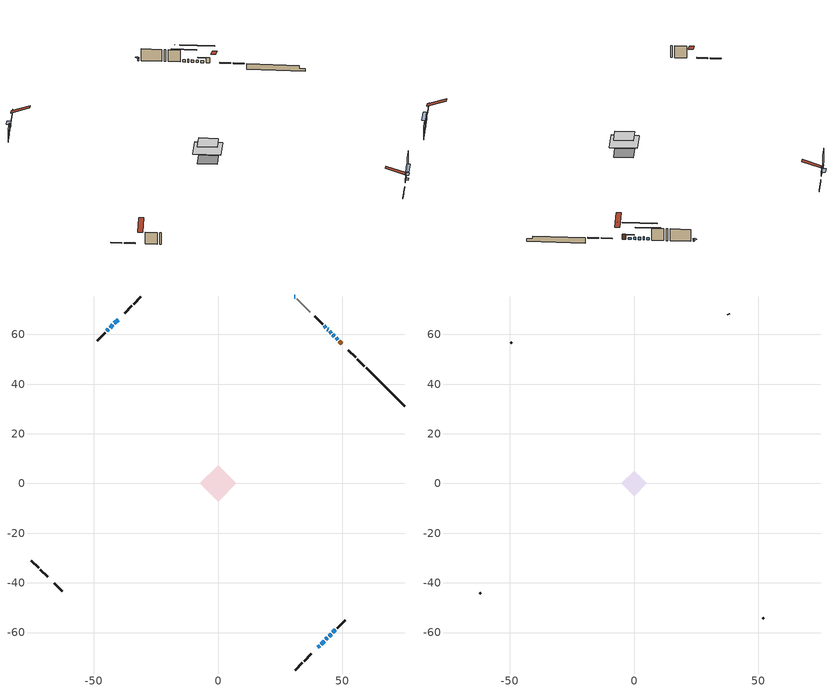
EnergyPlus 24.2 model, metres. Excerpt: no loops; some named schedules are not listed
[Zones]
conditioned space
 floor adiabatic (AdiabaticFloorConstruction): -7.37,0 0,7.37 7.37,0 0,-7.37 z3.51
 floor foundation (Slab1 construction): -5.21,0 0,5.21 5.21,0 0,-5.21 z-1.16
 wall outside (RimJoist1 construction): 31.09,-75.07 33.99,-72.17 / -75.07,-31.09 -72.17,-33.99 / -31.09,75.07 -33.99,72.17 / 58.96,47.2 56.06,50.1 z1.07:1.37
 wall outside (RimJoist2 construction): 34.65,-71.51 37.54,-68.61 / -71.51,-34.65 -68.61,-37.54 / -34.65,71.51 -37.54,68.61 / 55.4,50.76 52.5,53.65 z1.07:1.37
 wall outside (AdiabaticWallConstruction 1): 49.85,56.31 48.89,57.27 z1.07:3.1
 wall outside (AdiabaticWallConstruction): 48.24,57.92 47.53,58.63 z1.07:1.81; -40.2,65.96 -41.71,64.45 z1.07:2.54; 40.2,-65.96 40.86,-65.3 / -44.1,62.06 -44.74,61.42 z1.07:2.14; 41.52,-64.64 42.74,-63.42 z1.07:3.15; 46.88,59.28 46.25,59.91 / 45.59,60.57 44.96,61.2 / 43.4,-62.76 44.03,-62.13 z1.07:2.01; -42.36,63.8 -43.44,62.72 z1.07:2.21; 44.68,-61.48 45.55,-60.61 / 46.2,-59.96 47.28,-58.88 / 44.31,61.85 44.03,62.13 z1.07:2.29; 31.1,75.07 30.68,75.07 z1.07:1.89; 43.37,62.79 42.72,63.44 z1.07:1.96
 wall outside (Wall1 construction): 47.94,-58.22 51.14,-55.02 / -65.96,-40.2 -62.76,-43.4 / -45.4,60.76 -48.6,57.56 / 42.07,64.09 38.87,67.29 z1.07:5.95
 wall foundation (FoundationWall1 construction): 59.61,46.55,-1.16 59.61,46.55,1.07 73.52,32.64,1.07 73.52,32.64,-0.08 75.07,31.09,-0.08 75.07,31.09,-1.16
 wall adiabatic (Wall4 construction): 37.2,68.96 31.75,74.41 z1.07:5.95
 window (WindowConstruction): 48.23,57.93 47.53,58.63 z1.07:1.81
 window (WindowConstruction 6): -40.2,65.96 -41.71,64.45 z1.07:2.54
 window (WindowConstruction 7): 40.2,-65.96 40.86,-65.3 z1.07:2.14
 window (WindowConstruction 8): 41.52,-64.64 42.74,-63.42 z1.07:3.15
 window (WindowConstruction 11): 46.88,59.28 46.25,59.91 z1.07:2.01
 window (WindowConstruction 12): 45.59,60.57 44.96,61.2 z1.07:2.01
 window (WindowConstruction 13): 43.4,-62.76 44.03,-62.13 z1.07:2.01
 window (WindowConstruction 1): -42.36,63.8 -43.44,62.72 z1.07:2.21
 window (WindowConstruction 2): -44.1,62.06 -44.74,61.42 z1.07:2.14
 window (WindowConstruction 3): 44.68,-61.48 45.54,-60.62 z1.07:2.29
 window (WindowConstruction 4): 46.2,-59.96 47.28,-58.88 z1.07:2.29
 window (WindowConstruction 9): 31.09,75.07 30.68,75.07 z1.07:1.88
 window (WindowConstruction 10): 44.3,61.86 44.03,62.13 z1.07:2.29
 window (WindowConstruction 5): 43.37,62.79 42.73,63.43 z1.07:1.96
 door (Door): 49.85,56.31 48.89,57.27 z1.07:3.1
 ceiling adiabatic (AdiabaticFloorConstruction): 0,-7.37 7.37,0 0,7.37 -7.37,0 z3.51
attic - vented
 floor to conditioned space (Floor1 construction Reversed): -5.21,0 0,5.21 5.21,0 0,-5.21 z5.95
 wall outside (Wall3 construction): 51.8,-54.36 52.15,-54.01 / -62.1,-44.06 -61.75,-44.41 / -49.26,56.9 -49.61,56.55 / 38.21,67.95 37.85,68.31 z1.07:5.95
 roof outside (Roof1 construction): 39.54,-66.62,5.95 34.46,-61.54,8.34 33.13,-62.88,8.34 38.2,-67.96,5.95; -66.62,-39.54,5.95 -61.54,-34.46,8.34 -62.88,-33.13,8.34 -67.96,-38.2,5.95; -39.54,66.62,5.95 -34.46,61.54,8.34 -33.13,62.88,8.34 -38.2,67.96,5.95; 50.51,55.65,5.95 45.43,50.57,8.34 46.77,49.24,8.34 51.85,54.31,5.95
shading: 46.67,59.49 49.1,57.06 49.31,57.27 46.88,59.7 z3.03; -41.92,64.24 -39.99,66.17 -41.06,67.25 -42.99,65.32 z2.84; 41.07,-65.09 39.99,-66.17 40.85,-67.04 41.93,-65.95 z2.44; 42.95,-63.21 41.31,-64.85 42.17,-65.72 43.81,-64.07 z3.45; 41.93,64.22 51.19,54.97 51.4,55.18 42.15,64.44 z8.11; 40.65,65.51 49.9,56.26 50.11,56.47 40.86,65.72 z8.11; 45.96,-60.2 41.46,-64.7 42.32,-65.56 46.83,-61.06 z4.75; -43.65,62.51 -42.15,64.01 -42.36,64.22 -43.86,62.72 z2.51; -44.95,61.21 -43.89,62.27 -44.1,62.49 -45.17,61.42 z2.44; 45.76,-60.4 44.47,-61.69 44.68,-61.9 45.97,-60.62 z2.59; 47.49,-58.67 45.99,-60.17 46.2,-60.38 47.7,-58.88 z2.59; 30.39,75.07 31.39,75.07 31.39,76.29 30.39,76.29 z2.18; 39.71,66.45 46.39,59.77 46.6,59.98 39.92,66.66 z6.23
[Building]
Building 1: Terrain=Suburbs
[Site:Location]
Montreal Mirabel Intl AP_QC: Latitude {deg}=45.68; Longitude {deg}=-74.03; Time Zone {hr}=-5; Elevation {m}=82; Keep Site Location Information=Yes
[Site:GroundTemperature:Shallow]
0.642858, -1.75623, -1.94836, -0.80987, 3.76054, 8.30966, 12.2535, 14.7518, 14.9641, 12.9321, 9.08883, 4.67926
[Site:WaterMainsTemperature]
Calculation Method=Schedule; Temperature Schedule=mains temperature schedule
[Material] Roughness=Rough; Thermal Absorptance=0.9
Name | Thickness {m} | Conductivity {W/m-K} | Density {kg/m3} | Specific Heat {J/kg-K} | Solar Absorptance | Visible Absorptance
asphalt or fiberglass shingles | 0.00635 | 0.162714 | 1121.4 | 1465.45 | 0.4 | 0.4
ceiling loosefill ins | 0.169333 | 0.0480833 | 16.02 | 1046.75 | 0.7 | 0.7
ceiling stud and cavity | 0.1397 | 0.138701 | 65.682 | 1177.47 | 0.7 | 0.7
concrete 4.0 in. | 0.1016 | 1.803125 | 2242.8 | 837.4 | 0.7 | 0.7
concrete 8.0 in. | 0.2032 | 1.803125 | 2242.8 | 837.4 | 0.7 | 0.7
door material | 0.04445 | 0.053851 | 512.64 | 1214.23 | 0.7 | 0.7
exterior vertical ins | 0.015425 | 0.029427 | 32.04 | 1214.23 | 0.7 | 0.7
floor covering | 0.0127 | 0.0433444 | 54.468 | 1339.84 | 0.6 | 0.6
floor rigid ins; wall rigid ins | 0.512978 | 0.029427 | 32.04 | 1214.23 | 0.7 | 0.7
floor stud and cavity | 0.1397 | 1.75129 | 37.0049 | 1207.88 | 0.7 | 0.7
furniture material conditioned space 1 | 0.1524 | 0.115458 | 640.8 | 1214.23 | 0.6 | 0.6
gypsum board | 0.0127 | 0.160291 | 801 | 837.4 | 0.6 | 0.6
gypsum board 1 | 0.0127 | 0.160291 | 801 | 837.4 | 0.7 | 0.7
osb sheathing 0.5 in. | 0.0127 | 0.115458 | 512.64 | 1214.23 | 0.7 | 0.7
osb sheathing 0.5 in. 1 | 0.0127 | 0.115458 | 512.64 | 1214.23 | 0.4 | 0.4
osb sheathing 0.75 in. | 0.01905 | 0.115458 | 512.64 | 1214.23 | 0.7 | 0.7
osb sheathing 2.0 in. | 0.0508 | 0.115458 | 512.64 | 1214.23 | 0.7 | 0.7
rim joist stud and cavity | 0.0508 | 0.0429584 | 125.044 | 1163.47 | 0.6 | 0.6
rim joist stud and cavity 1 | 0.0508 | 0.0342808 | 125.044 | 1163.47 | 0.6 | 0.6
wall stud and cavity | 0.1397 | 0.0996715 | 139.0536 | 1170.24 | 0.7 | 0.7
wall stud and cavity 1 | 0.0889 | 6.1454 | 50.32683 | 1063.81 | 0.6 | 0.6
wall stud and cavity 2 | 0.1397 | 0.0892903 | 139.0536 | 1170.24 | 0.7 | 0.7
wall stud and cavity 3 | 0.0889 | 0.380278 | 52.3479 | 1209.89 | 0.7 | 0.7
wall stud and cavity 4 | 0.0889 | 0.391764 | 83.0341 | 1211.67 | 0.7 | 0.7
wood siding | 0.0254 | 0.102417 | 544.68 | 1172.36 | 0.4 | 0.4
wood siding 1 | 0.00254 | 0.102417 | 544.68 | 1172.36 | 0.4 | 0.4
wood siding 2; wood siding 3; wood siding 4 | 0.0254 | 0.102417 | 544.68 | 1172.36 | 0.7 | 0.7
[WindowMaterial:SimpleGlazingSystem]
Name | U-Factor {W/m2-K} | Solar Heat Gain Coefficient
WindowMaterial | 5.04263 | 0.63
WindowMaterial 1 | 4.295407 | 0.68
WindowMaterial 10 | 2.7578 | 0.44
WindowMaterial 11 | 4.942699 | 0.64
WindowMaterial 12 | 2.77484 | 0.51
WindowMaterial 2 | 4.77747 | 0.65
WindowMaterial 3 | 4.44815 | 0.67
WindowMaterial 4 | 4.25509 | 0.68
WindowMaterial 5 | 4.97733 | 0.64
WindowMaterial 6 | 3.92747 | 0.7
WindowMaterial 7 | 1.8022 | 0.38
WindowMaterial 8 | 1.80163 | 0.39
WindowMaterial 9 | 3.131417 | 0.43
[Construction]
AdiabaticFloorConstruction: floor stud and cavity, floor rigid ins, osb sheathing 0.75 in., floor covering
AdiabaticWallConstruction: wood siding 3, wall rigid ins, wall stud and cavity 3, gypsum board
AdiabaticWallConstruction 1: wood siding 4, wall rigid ins, wall stud and cavity 3, gypsum board
Door: door material
Floor1 construction Reversed: gypsum board, ceiling stud and cavity, ceiling loosefill ins
FoundationWall1 construction: concrete 8.0 in., gypsum board 1
furniture construction conditioned space 1: furniture material conditioned space 1
PartitionWallConstruction: gypsum board, wall stud and cavity 4, gypsum board
RimJoist1 construction: wood siding 2, osb sheathing 2.0 in., rim joist stud and cavity
RimJoist2 construction: wood siding 2, osb sheathing 2.0 in., rim joist stud and cavity 1
Roof1 construction: asphalt or fiberglass shingles
Slab1 construction: concrete 4.0 in.
Wall1 construction: wood siding, osb sheathing 0.5 in., wall stud and cavity, gypsum board
Wall3 construction: wood siding 1, wall stud and cavity 1
Wall4 construction: osb sheathing 0.5 in. 1, wall stud and cavity 2, gypsum board
WindowConstruction: WindowMaterial
WindowConstruction 1: WindowMaterial 1
WindowConstruction 10: WindowMaterial 10
WindowConstruction 11: WindowMaterial 11
WindowConstruction 12; WindowConstruction 13: WindowMaterial 12
WindowConstruction 2: WindowMaterial 2
WindowConstruction 3: WindowMaterial 3
WindowConstruction 4: WindowMaterial 4
WindowConstruction 5: WindowMaterial 5
WindowConstruction 6: WindowMaterial 6
WindowConstruction 7: WindowMaterial 7
WindowConstruction 8: WindowMaterial 8
WindowConstruction 9: WindowMaterial 9
[Zone] Multiplier=1; Part of Total Floor Area=Yes
Name | Volume {m3}
attic - vented | 21.1061
conditioned space | 412.4
[Space]
Name | Zone | Volume {m3}
attic - vented 1 | attic - vented | 21.1061
conditioned space 1 | conditioned space | 412.4
[ZoneInfiltration:EffectiveLeakageArea]
infil attic - vented 1: Zone or Space=attic - vented 1; Schedule=Always On Discrete; Effective Air Leakage Area {cm2}=2507.54; Stack Coefficient=0.000505535; Wind Coefficient=1.51913e-05
[ZoneMixing]
whole house fan mix: Zone or Space=attic - vented; Schedule=Always On Continuous; Design Flow Rate Calculation Method=Flow/Zone; Design Flow Rate {m3/s}=0; Source Zone or Space=conditioned space
[SurfaceProperty:ExposedFoundationPerimeter]
Slab1: Exposed Perimeter Calculation Method=TotalExposedPerimeter; Total Exposed Perimeter {m}=21.854
[InternalMass] Zone or ZoneList=conditioned space; Space or SpaceList=conditioned space 1
Name | Construction | Surface Area {m2}
furniture mass conditioned space 1 | furniture construction conditioned space 1 | 65.2121
partition wall mass | PartitionWallConstruction | 163.03
[Lights]
interior lighting: Zone or ZoneList or Space or SpaceList=conditioned space 1; Schedule=interior lighting schedule; Design Level Calculation Method=LightingLevel; Lighting Level {W}=343.2; Return Air Fraction=0; Fraction Radiant=0.6; Fraction Visible=0.2; Fraction Replaceable=1
[People]
occupants: Zone or ZoneList or Space or SpaceList=conditioned space 1; Number of People Schedule=occupants schedule; Number of People Calculation Method=People; Number of People=3; Fraction Radiant=0.314171; Sensible Heat Fraction=0.56303; Activity Level Schedule=occupants activity schedule; Carbon Dioxide Generation Rate {m3/s-W}=0; Enable ASHRAE 55 Comfort Warnings=No; Mean Radiant Temperature Calculation Type=EnclosureAveraged
[ElectricEquipment] Zone or ZoneList or Space or SpaceList=conditioned space 1; Design Level Calculation Method=EquipmentLevel
Name | Schedule | Design Level {W} | Fraction Latent | Fraction Radiant | Fraction Lost
clothes dryer | clothes dryer schedule | 140.772 | 0.015 | 0.081 | 0.85
clothes washer | clothes washer schedule | 32.1985 | 0.03 | 0.162 | 0.7
cooking range | cooking range schedule | 208.969 | 0.08 | 0.432 | 0.2
dishwasher | dishwasher schedule | 66.8632 | 0.3 | 0.18 | 0.4
fridge | fridge schedule | 72.9452 | 0 | 0.6 | 0
mech vent bath fan 0 | mech vent bath fan 0 schedule | 50.2 | 0 | 0 | 1
mech vent house fan | mech vent house fan schedule | 0 | 0 | 0 | 1
mech vent house fan cfis | mech vent house fan cfis schedule | 0 | 0 | 0 | 0
mech vent range fan 0 | mech vent range fan 0 schedule | 57 | 0 | 0 | 1
misc plug loads | misc plug loads schedule | 494.7 | 0.045 | 0.513 | 0.1
whole house fan | Always On Discrete | 0 | 0 | 0 | 1
[OtherEquipment] Zone or ZoneList or Space or SpaceList=conditioned space 1; Design Level Calculation Method=EquipmentLevel
Name | Fuel Type | Schedule | Design Level {W} | Fraction Latent | Fraction Radiant | Fraction Lost
clothes dryer 1 | Electricity | clothes dryer schedule | 0 | 0.015 | 0.081 | 0.85
cooking range 1 | Electricity | cooking range schedule | 0 | 0.08 | 0.432 | 0.2
general water use latent | None | general water use schedule | 59.3978 | 1 | 0 | 0
general water use sensible | None | general water use schedule | -58.539 | 0 | 0.6 | 0
mech vent house fan latent load | None | Always On Discrete | 0 | 1 | 0 | 0
mech vent house fan sensible load | None | Always On Discrete | 0 | 0 | 0 | 0
water heater energy adjustment1 | Electricity | Always On Discrete | 0.01 | 0 | 0 | 1
[ZoneInfiltration:DesignFlowRate] Zone or ZoneList or Space or SpaceList=conditioned space 1; Schedule=Always On Discrete; Design Flow Rate Calculation Method=Flow/Zone; Design Flow Rate {m3/s}=0
infil flow; natural vent flow; whole house fan flow
[Foundation:Kiva]
Foundation Kiva 1: Initial Indoor Air Temperature {C}=18; Wall Height Above Grade {m}=1.07; Wall Depth Below Slab {m}=0.2032; Custom Block Material Name 1=exterior vertical ins; Custom Block Depth 1 {m}=2.23001; Custom Block X Position 1 {m}=0.2159; Custom Block Z Position 1 {m}=0
[Foundation:Kiva:Settings]
Soil Conductivity {W/m-K}=0.849921; Soil Density {kg/m3}=1842.3; Soil Specific Heat {J/kg-K}=418.7; Ground Solar Absorptivity=0.9; Ground Thermal Absorptivity=0.9; Ground Surface Roughness {m}=0.03; Far-Field Width {m}=40; Deep-Ground Boundary Condition=ZeroFlux; Deep-Ground Depth {m}=40; Minimum Cell Dimension {m}=0.2; Maximum Cell Growth Coefficient=3; Simulation Timestep=Timestep
[Exterior:Lights]
exterior lighting: Schedule=exterior lighting schedule; Design Level {W}=75.6
[Schedule:Constant]
Name | Hourly Value
Always On Continuous; mech vent house fan schedule; mech vent house fan cfis schedule; Always On Discrete | 1
occupants activity schedule | 117.228
fridge schedule | 0
[Schedule:Week:Daily]
interior lighting schedule Week Rule - Jan1-Jan27: interior lighting schedule day, interior lighting schedule day, interior lighting schedule day, interior lighting schedule day, interior lighting schedule day, interior lighting schedule day, interior lighting schedule day, interior lighting schedule default day, interior lighting schedule default day, interior lighting schedule default day, interior lighting schedule default day, interior lighting schedule default day
interior lighting schedule Week Rule - Jan28-Feb3: interior lighting schedule day, interior lighting schedule day, interior lighting schedule day, interior lighting schedule day, interior lighting schedule day 1, interior lighting schedule day 1, interior lighting schedule day 1, interior lighting schedule default day, interior lighting schedule default day, interior lighting schedule default day, interior lighting schedule default day, interior lighting schedule default day
interior lighting schedule Week Rule - Feb4-Feb24: interior lighting schedule day 1, interior lighting schedule day 1, interior lighting schedule day 1, interior lighting schedule day 1, interior lighting schedule day 1, interior lighting schedule day 1, interior lighting schedule day 1, interior lighting schedule default day, interior lighting schedule default day, interior lighting schedule default day, interior lighting schedule default day, interior lighting schedule default day
interior lighting schedule Week Rule - Feb25-Mar3: interior lighting schedule day 1, interior lighting schedule day 1, interior lighting schedule day 1, interior lighting schedule day 1, interior lighting schedule day 2, interior lighting schedule day 2, interior lighting schedule day 2, interior lighting schedule default day, interior lighting schedule default day, interior lighting schedule default day, interior lighting schedule default day, interior lighting schedule default day
interior lighting schedule Week Rule - Mar4-Mar31: interior lighting schedule day 2, interior lighting schedule day 2, interior lighting schedule day 2, interior lighting schedule day 2, interior lighting schedule day 2, interior lighting schedule day 2, interior lighting schedule day 2, interior lighting schedule default day, interior lighting schedule default day, interior lighting schedule default day, interior lighting schedule default day, interior lighting schedule default day
interior lighting schedule Week Rule - Apr1-Apr28: interior lighting schedule day 3, interior lighting schedule day 3, interior lighting schedule day 3, interior lighting schedule day 3, interior lighting schedule day 3, interior lighting schedule day 3, interior lighting schedule day 3, interior lighting schedule default day, interior lighting schedule default day, interior lighting schedule default day, interior lighting schedule default day, interior lighting schedule default day
interior lighting schedule Week Rule - Apr29-May5: interior lighting schedule day 3, interior lighting schedule day 3, interior lighting schedule day 4, interior lighting schedule day 4, interior lighting schedule day 4, interior lighting schedule day 4, interior lighting schedule day 4, interior lighting schedule default day, interior lighting schedule default day, interior lighting schedule default day, interior lighting schedule default day, interior lighting schedule default day
interior lighting schedule Week Rule - May6-May26: interior lighting schedule day 4, interior lighting schedule day 4, interior lighting schedule day 4, interior lighting schedule day 4, interior lighting schedule day 4, interior lighting schedule day 4, interior lighting schedule day 4, interior lighting schedule default day, interior lighting schedule default day, interior lighting schedule default day, interior lighting schedule default day, interior lighting schedule default day
interior lighting schedule Week Rule - May27-Jun2: interior lighting schedule day 4, interior lighting schedule day 4, interior lighting schedule day 4, interior lighting schedule day 4, interior lighting schedule day 4, interior lighting schedule day 5, interior lighting schedule day 5, interior lighting schedule default day, interior lighting schedule default day, interior lighting schedule default day, interior lighting schedule default day, interior lighting schedule default day
interior lighting schedule Week Rule - Jun3-Jun30: interior lighting schedule day 5, interior lighting schedule day 5, interior lighting schedule day 5, interior lighting schedule day 5, interior lighting schedule day 5, interior lighting schedule day 5, interior lighting schedule day 5, interior lighting schedule default day, interior lighting schedule default day, interior lighting schedule default day, interior lighting schedule default day, interior lighting schedule default day
interior lighting schedule Week Rule - Jul1-Jul28: interior lighting schedule day 6, interior lighting schedule day 6, interior lighting schedule day 6, interior lighting schedule day 6, interior lighting schedule day 6, interior lighting schedule day 6, interior lighting schedule day 6, interior lighting schedule default day, interior lighting schedule default day, interior lighting schedule default day, interior lighting schedule default day, interior lighting schedule default day
interior lighting schedule Week Rule - Jul29-Aug4: interior lighting schedule day 6, interior lighting schedule day 6, interior lighting schedule day 6, interior lighting schedule day 7, interior lighting schedule day 7, interior lighting schedule day 7, interior lighting schedule day 7, interior lighting schedule default day, interior lighting schedule default day, interior lighting schedule default day, interior lighting schedule default day, interior lighting schedule default day
interior lighting schedule Week Rule - Aug5-Aug25: interior lighting schedule day 7, interior lighting schedule day 7, interior lighting schedule day 7, interior lighting schedule day 7, interior lighting schedule day 7, interior lighting schedule day 7, interior lighting schedule day 7, interior lighting schedule default day, interior lighting schedule default day, interior lighting schedule default day, interior lighting schedule default day, interior lighting schedule default day
interior lighting schedule Week Rule - Aug26-Sep1: interior lighting schedule day 7, interior lighting schedule day 7, interior lighting schedule day 7, interior lighting schedule day 7, interior lighting schedule day 7, interior lighting schedule day 7, interior lighting schedule day 8, interior lighting schedule default day, interior lighting schedule default day, interior lighting schedule default day, interior lighting schedule default day, interior lighting schedule default day
interior lighting schedule Week Rule - Sep2-Sep29: interior lighting schedule day 8, interior lighting schedule day 8, interior lighting schedule day 8, interior lighting schedule day 8, interior lighting schedule day 8, interior lighting schedule day 8, interior lighting schedule day 8, interior lighting schedule default day, interior lighting schedule default day, interior lighting schedule default day, interior lighting schedule default day, interior lighting schedule default day
interior lighting schedule Week Rule - Sep30-Oct6: interior lighting schedule day 8, interior lighting schedule day 9, interior lighting schedule day 9, interior lighting schedule day 9, interior lighting schedule day 9, interior lighting schedule day 9, interior lighting schedule day 9, interior lighting schedule default day, interior lighting schedule default day, interior lighting schedule default day, interior lighting schedule default day, interior lighting schedule default day
interior lighting schedule Week Rule - Oct7-Oct27: interior lighting schedule day 9, interior lighting schedule day 9, interior lighting schedule day 9, interior lighting schedule day 9, interior lighting schedule day 9, interior lighting schedule day 9, interior lighting schedule day 9, interior lighting schedule default day, interior lighting schedule default day, interior lighting schedule default day, interior lighting schedule default day, interior lighting schedule default day
interior lighting schedule Week Rule - Oct28-Nov3: interior lighting schedule day 9, interior lighting schedule day 9, interior lighting schedule day 9, interior lighting schedule day 9, interior lighting schedule day 10, interior lighting schedule day 10, interior lighting schedule day 10, interior lighting schedule default day, interior lighting schedule default day, interior lighting schedule default day, interior lighting schedule default day, interior lighting schedule default day
interior lighting schedule Week Rule - Nov4-Nov24: interior lighting schedule day 10, interior lighting schedule day 10, interior lighting schedule day 10, interior lighting schedule day 10, interior lighting schedule day 10, interior lighting schedule day 10, interior lighting schedule day 10, interior lighting schedule default day, interior lighting schedule default day, interior lighting schedule default day, interior lighting schedule default day, interior lighting schedule default day
interior lighting schedule Week Rule - Nov25-Dec1: interior lighting schedule day 10, interior lighting schedule day 10, interior lighting schedule day 10, interior lighting schedule day 10, interior lighting schedule day 10, interior lighting schedule day 10, interior lighting schedule day 11, interior lighting schedule default day, interior lighting schedule default day, interior lighting schedule default day, interior lighting schedule default day, interior lighting schedule default day
interior lighting schedule Week Rule - Dec2-Dec31: interior lighting schedule day 11, interior lighting schedule day 11, interior lighting schedule day 11, interior lighting schedule day 11, interior lighting schedule day 11, interior lighting schedule day 11, interior lighting schedule day 11, interior lighting schedule default day, interior lighting schedule default day, interior lighting schedule default day, interior lighting schedule default day, interior lighting schedule default day
occupants schedule Week Rule - Jan1-Dec31: occupants schedule day, occupants schedule day, occupants schedule day, occupants schedule day, occupants schedule day, occupants schedule day, occupants schedule day, occupants schedule default day, occupants schedule default day, occupants schedule default day, occupants schedule default day, occupants schedule default day
clothes dryer schedule Week Rule - Jan1-Dec31: clothes dryer schedule day, clothes dryer schedule day, clothes dryer schedule day, clothes dryer schedule day, clothes dryer schedule day, clothes dryer schedule day, clothes dryer schedule day, clothes dryer schedule default day, clothes dryer schedule default day, clothes dryer schedule default day, clothes dryer schedule default day, clothes dryer schedule default day
clothes washer schedule Week Rule - Jan1-Dec31: clothes washer schedule day, clothes washer schedule day, clothes washer schedule day, clothes washer schedule day, clothes washer schedule day, clothes washer schedule day, clothes washer schedule day, clothes washer schedule default day, clothes washer schedule default day, clothes washer schedule default day, clothes washer schedule default day, clothes washer schedule default day
cooking range schedule Week Rule - Jan1-Dec31: cooking range schedule day, cooking range schedule day, cooking range schedule day, cooking range schedule day, cooking range schedule day, cooking range schedule day, cooking range schedule day, cooking range schedule default day, cooking range schedule default day, cooking range schedule default day, cooking range schedule default day, cooking range schedule default day
dishwasher schedule Week Rule - Jan1-Dec31: dishwasher schedule day, dishwasher schedule day, dishwasher schedule day, dishwasher schedule day, dishwasher schedule day, dishwasher schedule day, dishwasher schedule day, dishwasher schedule default day, dishwasher schedule default day, dishwasher schedule default day, dishwasher schedule default day, dishwasher schedule default day
mech vent bath fan 0 schedule Week Rule - Jan1-Dec31: mech vent bath fan 0 schedule day, mech vent bath fan 0 schedule day, mech vent bath fan 0 schedule day, mech vent bath fan 0 schedule day, mech vent bath fan 0 schedule day, mech vent bath fan 0 schedule day, mech vent bath fan 0 schedule day, mech vent bath fan 0 schedule default day, mech vent bath fan 0 schedule default day, mech vent bath fan 0 schedule default day, mech vent bath fan 0 schedule default day, mech vent bath fan 0 schedule default day
mech vent range fan 0 schedule Week Rule - Jan1-Dec31: mech vent range fan 0 schedule day, mech vent range fan 0 schedule day, mech vent range fan 0 schedule day, mech vent range fan 0 schedule day, mech vent range fan 0 schedule day, mech vent range fan 0 schedule day, mech vent range fan 0 schedule day, mech vent range fan 0 schedule default day, mech vent range fan 0 schedule default day, mech vent range fan 0 schedule default day, mech vent range fan 0 schedule default day, mech vent range fan 0 schedule default day
misc plug loads schedule Week Rule - Jan1-Dec31: misc plug loads schedule day, misc plug loads schedule day, misc plug loads schedule day, misc plug loads schedule day, misc plug loads schedule day, misc plug loads schedule day, misc plug loads schedule day, misc plug loads schedule default day, misc plug loads schedule default day, misc plug loads schedule default day, misc plug loads schedule default day, misc plug loads schedule default day
general water use schedule Week Rule - Jan1-Dec31: general water use schedule day, general water use schedule day, general water use schedule day, general water use schedule day, general water use schedule day, general water use schedule day, general water use schedule day, general water use schedule default day, general water use schedule default day, general water use schedule default day, general water use schedule default day, general water use schedule default day
exterior lighting schedule Week Rule - Jan1-Jan27: exterior lighting schedule day, exterior lighting schedule day, exterior lighting schedule day, exterior lighting schedule day, exterior lighting schedule day, exterior lighting schedule day, exterior lighting schedule day, exterior lighting schedule default day, exterior lighting schedule default day, exterior lighting schedule default day, exterior lighting schedule default day, exterior lighting schedule default day
exterior lighting schedule Week Rule - Jan28-Feb3: exterior lighting schedule day, exterior lighting schedule day, exterior lighting schedule day, exterior lighting schedule day, exterior lighting schedule day 1, exterior lighting schedule day 1, exterior lighting schedule day 1, exterior lighting schedule default day, exterior lighting schedule default day, exterior lighting schedule default day, exterior lighting schedule default day, exterior lighting schedule default day
exterior lighting schedule Week Rule - Feb4-Feb24: exterior lighting schedule day 1, exterior lighting schedule day 1, exterior lighting schedule day 1, exterior lighting schedule day 1, exterior lighting schedule day 1, exterior lighting schedule day 1, exterior lighting schedule day 1, exterior lighting schedule default day, exterior lighting schedule default day, exterior lighting schedule default day, exterior lighting schedule default day, exterior lighting schedule default day
exterior lighting schedule Week Rule - Feb25-Mar3: exterior lighting schedule day 1, exterior lighting schedule day 1, exterior lighting schedule day 1, exterior lighting schedule day 1, exterior lighting schedule day 2, exterior lighting schedule day 2, exterior lighting schedule day 2, exterior lighting schedule default day, exterior lighting schedule default day, exterior lighting schedule default day, exterior lighting schedule default day, exterior lighting schedule default day
exterior lighting schedule Week Rule - Mar4-Mar31: exterior lighting schedule day 2, exterior lighting schedule day 2, exterior lighting schedule day 2, exterior lighting schedule day 2, exterior lighting schedule day 2, exterior lighting schedule day 2, exterior lighting schedule day 2, exterior lighting schedule default day, exterior lighting schedule default day, exterior lighting schedule default day, exterior lighting schedule default day, exterior lighting schedule default day
exterior lighting schedule Week Rule - Apr1-Apr28: exterior lighting schedule day 3, exterior lighting schedule day 3, exterior lighting schedule day 3, exterior lighting schedule day 3, exterior lighting schedule day 3, exterior lighting schedule day 3, exterior lighting schedule day 3, exterior lighting schedule default day, exterior lighting schedule default day, exterior lighting schedule default day, exterior lighting schedule default day, exterior lighting schedule default day
exterior lighting schedule Week Rule - Apr29-May5: exterior lighting schedule day 3, exterior lighting schedule day 3, exterior lighting schedule day 4, exterior lighting schedule day 4, exterior lighting schedule day 4, exterior lighting schedule day 4, exterior lighting schedule day 4, exterior lighting schedule default day, exterior lighting schedule default day, exterior lighting schedule default day, exterior lighting schedule default day, exterior lighting schedule default day
exterior lighting schedule Week Rule - May6-May26: exterior lighting schedule day 4, exterior lighting schedule day 4, exterior lighting schedule day 4, exterior lighting schedule day 4, exterior lighting schedule day 4, exterior lighting schedule day 4, exterior lighting schedule day 4, exterior lighting schedule default day, exterior lighting schedule default day, exterior lighting schedule default day, exterior lighting schedule default day, exterior lighting schedule default day
exterior lighting schedule Week Rule - May27-Jun2: exterior lighting schedule day 4, exterior lighting schedule day 4, exterior lighting schedule day 4, exterior lighting schedule day 4, exterior lighting schedule day 4, exterior lighting schedule day 5, exterior lighting schedule day 5, exterior lighting schedule default day, exterior lighting schedule default day, exterior lighting schedule default day, exterior lighting schedule default day, exterior lighting schedule default day
exterior lighting schedule Week Rule - Jun3-Jun30: exterior lighting schedule day 5, exterior lighting schedule day 5, exterior lighting schedule day 5, exterior lighting schedule day 5, exterior lighting schedule day 5, exterior lighting schedule day 5, exterior lighting schedule day 5, exterior lighting schedule default day, exterior lighting schedule default day, exterior lighting schedule default day, exterior lighting schedule default day, exterior lighting schedule default day
exterior lighting schedule Week Rule - Jul1-Jul28: exterior lighting schedule day 6, exterior lighting schedule day 6, exterior lighting schedule day 6, exterior lighting schedule day 6, exterior lighting schedule day 6, exterior lighting schedule day 6, exterior lighting schedule day 6, exterior lighting schedule default day, exterior lighting schedule default day, exterior lighting schedule default day, exterior lighting schedule default day, exterior lighting schedule default day
exterior lighting schedule Week Rule - Jul29-Aug4: exterior lighting schedule day 6, exterior lighting schedule day 6, exterior lighting schedule day 6, exterior lighting schedule day 7, exterior lighting schedule day 7, exterior lighting schedule day 7, exterior lighting schedule day 7, exterior lighting schedule default day, exterior lighting schedule default day, exterior lighting schedule default day, exterior lighting schedule default day, exterior lighting schedule default day
exterior lighting schedule Week Rule - Aug5-Aug25: exterior lighting schedule day 7, exterior lighting schedule day 7, exterior lighting schedule day 7, exterior lighting schedule day 7, exterior lighting schedule day 7, exterior lighting schedule day 7, exterior lighting schedule day 7, exterior lighting schedule default day, exterior lighting schedule default day, exterior lighting schedule default day, exterior lighting schedule default day, exterior lighting schedule default day
exterior lighting schedule Week Rule - Aug26-Sep1: exterior lighting schedule day 7, exterior lighting schedule day 7, exterior lighting schedule day 7, exterior lighting schedule day 7, exterior lighting schedule day 7, exterior lighting schedule day 7, exterior lighting schedule day 8, exterior lighting schedule default day, exterior lighting schedule default day, exterior lighting schedule default day, exterior lighting schedule default day, exterior lighting schedule default day
exterior lighting schedule Week Rule - Sep2-Sep29: exterior lighting schedule day 8, exterior lighting schedule day 8, exterior lighting schedule day 8, exterior lighting schedule day 8, exterior lighting schedule day 8, exterior lighting schedule day 8, exterior lighting schedule day 8, exterior lighting schedule default day, exterior lighting schedule default day, exterior lighting schedule default day, exterior lighting schedule default day, exterior lighting schedule default day
[Schedule:Year]
interior lighting schedule: interior lighting schedule Week Rule - Jan1-Jan27, 1, 1, 1, 27, interior lighting schedule Week Rule - Jan28-Feb3, 1, 28, 2, 3, interior lighting schedule Week Rule - Feb4-Feb24, 2, 4, 2, 24, interior lighting schedule Week Rule - Feb25-Mar3, 2, 25, 3, 3, interior lighting schedule Week Rule - Mar4-Mar31, 3, 4, 3, 31, interior lighting schedule Week Rule - Apr1-Apr28, 4, 1, 4, 28, interior lighting schedule Week Rule - Apr29-May5, 4, 29, 5, 5, interior lighting schedule Week Rule - May6-May26, 5, 6, 5, 26, interior lighting schedule Week Rule - May27-Jun2, 5, 27, 6, 2, interior lighting schedule Week Rule - Jun3-Jun30, 6, 3, 6, 30, interior lighting schedule Week Rule - Jul1-Jul28, 7, 1, 7, 28, interior lighting schedule Week Rule - Jul29-Aug4, 7, 29, 8, 4, interior lighting schedule Week Rule - Aug5-Aug25, 8, 5, 8, 25, interior lighting schedule Week Rule - Aug26-Sep1, 8, 26, 9, 1, interior lighting schedule Week Rule - Sep2-Sep29, 9, 2, 9, 29, interior lighting schedule Week Rule - Sep30-Oct6, 9, 30, 10, 6, interior lighting schedule Week Rule - Oct7-Oct27, 10, 7, 10, 27, interior lighting schedule Week Rule - Oct28-Nov3, 10, 28, 11, 3, interior lighting schedule Week Rule - Nov4-Nov24, 11, 4, 11, 24, interior lighting schedule Week Rule - Nov25-Dec1, 11, 25, 12, 1, interior lighting schedule Week Rule - Dec2-Dec31, 12, 2, 12, 31
occupants schedule: occupants schedule Week Rule - Jan1-Dec31, 1, 1, 12, 31
clothes dryer schedule: clothes dryer schedule Week Rule - Jan1-Dec31, 1, 1, 12, 31
clothes washer schedule: clothes washer schedule Week Rule - Jan1-Dec31, 1, 1, 12, 31
cooking range schedule: cooking range schedule Week Rule - Jan1-Dec31, 1, 1, 12, 31
dishwasher schedule: dishwasher schedule Week Rule - Jan1-Dec31, 1, 1, 12, 31
mech vent bath fan 0 schedule: mech vent bath fan 0 schedule Week Rule - Jan1-Dec31, 1, 1, 12, 31
mech vent range fan 0 schedule: mech vent range fan 0 schedule Week Rule - Jan1-Dec31, 1, 1, 12, 31
misc plug loads schedule: misc plug loads schedule Week Rule - Jan1-Dec31, 1, 1, 12, 31
general water use schedule: general water use schedule Week Rule - Jan1-Dec31, 1, 1, 12, 31
exterior lighting schedule: exterior lighting schedule Week Rule - Jan1-Jan27, 1, 1, 1, 27, exterior lighting schedule Week Rule - Jan28-Feb3, 1, 28, 2, 3, exterior lighting schedule Week Rule - Feb4-Feb24, 2, 4, 2, 24, exterior lighting schedule Week Rule - Feb25-Mar3, 2, 25, 3, 3, exterior lighting schedule Week Rule - Mar4-Mar31, 3, 4, 3, 31, exterior lighting schedule Week Rule - Apr1-Apr28, 4, 1, 4, 28, exterior lighting schedule Week Rule - Apr29-May5, 4, 29, 5, 5, exterior lighting schedule Week Rule - May6-May26, 5, 6, 5, 26, exterior lighting schedule Week Rule - May27-Jun2, 5, 27, 6, 2, exterior lighting schedule Week Rule - Jun3-Jun30, 6, 3, 6, 30, exterior lighting schedule Week Rule - Jul1-Jul28, 7, 1, 7, 28, exterior lighting schedule Week Rule - Jul29-Aug4, 7, 29, 8, 4, exterior lighting schedule Week Rule - Aug5-Aug25, 8, 5, 8, 25, exterior lighting schedule Week Rule - Aug26-Sep1, 8, 26, 9, 1, exterior lighting schedule Week Rule - Sep2-Sep29, 9, 2, 9, 29, exterior lighting schedule Week Rule - Sep30-Oct6, 9, 30, 10, 6, exterior lighting schedule Week Rule - Oct7-Oct27, 10, 7, 10, 27, exterior lighting schedule Week Rule - Oct28-Nov3, 10, 28, 11, 3, exterior lighting schedule Week Rule - Nov4-Nov24, 11, 4, 11, 24, exterior lighting schedule Week Rule - Nov25-Dec1, 11, 25, 12, 1, exterior lighting schedule Week Rule - Dec2-Dec31, 12, 2, 12, 31
[Schedule:Compact]
mains temperature schedule: Through: 01/01, For: AllDays, Until: 24:00, 5.61444, Through: 01/02, For: AllDays, Until: 24:00, 5.535, Through: 01/03, For: AllDays, Until: 24:00, 5.45667, Through: 01/04, For: AllDays, Until: 24:00, 5.37944, Through: 01/05, For: AllDays, Until: 24:00, 5.30333, Through: 01/06, For: AllDays, Until: 24:00, 5.22889, Through: 01/07, For: AllDays, Until: 24:00, 5.15611, Through: 01/08, For: AllDays, Until: 24:00, 5.08389, Through: 01/09, For: AllDays, Until: 24:00, 5.01333, Through: 01/10, For: AllDays, Until: 24:00, 4.94444, Through: 01/11, For: AllDays, Until: 24:00, 4.87667, Through: 01/12, For: AllDays, Until: 24:00, 4.81056, Through: 01/13, For: AllDays, Until: 24:00, 4.74556, Through: 01/14, For: AllDays, Until: 24:00, 4.68222, Through: 01/15, For: AllDays, Until: 24:00, 4.62056, Through: 01/16, For: AllDays, Until: 24:00, 4.56, Through: 01/17, For: AllDays, Until: 24:00, 4.50111, Through: 01/18, For: AllDays, Until: 24:00, 4.44389, Through: 01/19, For: AllDays, Until: 24:00, 4.38778, Through: 01/20, For: AllDays, Until: 24:00, 4.33389, Through: 01/21, For: AllDays, Until: 24:00, 4.28111, Through: 01/22, For: AllDays, Until: 24:00, 4.23, Through: 01/23, For: AllDays, Until: 24:00, 4.18056, Through: 01/24, For: AllDays, Until: 24:00, 4.13278, Through: 01/25, For: AllDays, Until: 24:00, 4.08667, Through: 01/26, For: AllDays, Until: 24:00, 4.04222, Through: 01/27, For: AllDays, Until: 24:00, 3.99944, Through: 01/28, For: AllDays, Until: 24:00, 3.95833, Through: 01/29, For: AllDays, Until: 24:00, 3.91889, Through: 01/30, For: AllDays, Until: 24:00, 3.88111, Through: 01/31, For: AllDays, Until: 24:00, 3.845, Through: 02/01, For: AllDays, Until: 24:00, 3.81056, Through: 02/02, For: AllDays, Until: 24:00, 3.77778, Through: 02/03, For: AllDays, Until: 24:00, 3.74722, Through: 02/04, For: AllDays, Until: 24:00, 3.71833, Through: 02/05, For: AllDays, Until: 24:00, 3.69056, Through: 02/06, For: AllDays, Until: 24:00, 3.66556, Through: 02/07, For: AllDays, Until: 24:00, 3.64167, Through: 02/08, For: AllDays, Until: 24:00, 3.61944, Through: 02/09, For: AllDays, Until: 24:00, 3.59944, Through: 02/10, For: AllDays, Until: 24:00, 3.58111, Through: 02/11, For: AllDays, Until: 24:00, 3.56444, Through: 02/12, For: AllDays, Until: 24:00, 3.55, Through: 02/13, For: AllDays, Until: 24:00, 3.53667, Through: 02/14, For: AllDays, Until: 24:00, 3.52556, Through: 02/15, For: AllDays, Until: 24:00, 3.51667, Through: 02/16, For: AllDays, Until: 24:00, 3.50889, Through: 02/17, For: AllDays, Until: 24:00, 3.50333, Through: 02/18, For: AllDays, Until: 24:00, 3.49944, Through: 02/19, For: AllDays, Until: 24:00, 3.49778, Through: 02/20, For: AllDays, Until: 24:00, 3.49778, Through: 02/21, For: AllDays, Until: 24:00, 3.49944, Through: 02/22, For: AllDays, Until: 24:00, 3.50278, Through: 02/23, For: AllDays, Until: 24:00, 3.50833, Through: 02/24, For: AllDays, Until: 24:00, 3.515, Through: 02/25, For: AllDays, Until: 24:00, 3.52444, Through: 02/26, For: AllDays, Until: 24:00, 3.535, Through: 02/27, For: AllDays, Until: 24:00, 3.54778, Through: 02/28, For: AllDays, Until: 24:00, 3.56222, Through: 03/01, For: AllDays, Until: 24:00, 3.57833, Through: 03/02, For: AllDays, Until: 24:00, 3.59667, Through: 03/03, For: AllDays, Until: 24:00, 3.61667, Through: 03/04, For: AllDays, Until: 24:00, 3.63833, Through: 03/05, For: AllDays, Until: 24:00, 3.66167, Through: 03/06, For: AllDays, Until: 24:00, 3.68667, Through: 03/07, For: AllDays, Until: 24:00, 3.71389, Through: 03/08, For: AllDays, Until: 24:00, 3.74278, Through: 03/09, For: AllDays, Until: 24:00, 3.77333, Through: 03/10, For: AllDays, Until: 24:00, 3.80556, Through: 03/11, For: AllDays, Until: 24:00, 3.83944, Through: 03/12, For: AllDays, Until: 24:00, 3.87556, Through: 03/13, For: AllDays, Until: 24:00, 3.91278, Through: 03/14, For: AllDays, Until: 24:00, 3.95222, Through: 03/15, For: AllDays, Until: 24:00, 3.99278, Through: 03/16, For: AllDays, Until: 24:00, 4.03556, Through: 03/17, For: AllDays, Until: 24:00, 4.08, Through: 03/18, For: AllDays, Until: 24:00, 4.12556, Through: 03/19, For: AllDays, Until: 24:00, 4.17333, Through: 03/20, For: AllDays, Until: 24:00, 4.22278, Through: 03/21, For: AllDays, Until: 24:00, 4.27333, Through: 03/22, For: AllDays, Until: 24:00, 4.32556, Through: 03/23, For: AllDays, Until: 24:00, 4.38, Through: 03/24, For: AllDays, Until: 24:00, 4.43556, Through: 03/25, For: AllDays, Until: 24:00, 4.49222, Through: 03/26, For: AllDays, Until: 24:00, 4.55111, Through: 03/27, For: AllDays, Until: 24:00, 4.61111, Through: 03/28, For: AllDays, Until: 24:00, 4.67278, Through: 03/29, For: AllDays, Until: 24:00, 4.73611, Through: 03/30, For: AllDays, Until: 24:00, 4.80056, Through: 03/31, For: AllDays, Until: 24:00, 4.86667, Through: 04/01, For: AllDays, Until: 24:00, 4.93444, Through: 04/02, For: AllDays, Until: 24:00, 5.00333, Through: 04/03, For: AllDays, Until: 24:00, 5.07333, Through: 04/04, For: AllDays, Until: 24:00, 5.145, Through: 04/05, For: AllDays, Until: 24:00, 5.21833, Through: 04/06, For: AllDays, Until: 24:00, 5.29222, Through: 04/07, For: AllDays, Until: 24:00, 5.36778, Through: 04/08, For: AllDays, Until: 24:00, 5.445, Through: 04/09, For: AllDays, Until: 24:00, 5.52333, Through: 04/10, For: AllDays, Until: 24:00, 5.60222, Through: 04/11, For: AllDays, Until: 24:00, 5.68278, Through: 04/12, For: AllDays, Until: 24:00, 5.765, Through: 04/13, For: AllDays, Until: 24:00, 5.84778, Through: 04/14, For: AllDays, Until: 24:00, 5.93167, Through: 04/15, For: AllDays, Until: 24:00, 6.01722, Through: 04/16, For: AllDays, Until: 24:00, 6.10333, Through: 04/17, For: AllDays, Until: 24:00, 6.19056, Through: 04/18, For: AllDays, Until: 24:00, 6.27889, Through: 04/19, For: AllDays, Until: 24:00, 6.36833, Through: 04/20, For: AllDays, Until: 24:00, 6.45833, Through: 04/21, For: AllDays, Until: 24:00, 6.55, Through: 04/22, For: AllDays, Until: 24:00, 6.64222, Through: 04/23, For: AllDays, Until: 24:00, 6.735, Through: 04/24, For: AllDays, Until: 24:00, 6.82944, Through: 04/25, For: AllDays, Until: 24:00, 6.92389, Through: 04/26, For: AllDays, Until: 24:00, 7.01944, Through: 04/27, For: AllDays, Until: 24:00, 7.11611, Through: 04/28, For: AllDays, Until: 24:00, 7.21333, Through: 04/29, For: AllDays, Until: 24:00, 7.31111, Through: 04/30, For: AllDays, Until: 24:00, 7.41, Through: 05/01, For: AllDays, Until: 24:00, 7.50944, Through: 05/02, For: AllDays, Until: 24:00, 7.60889, Through: 05/03, For: AllDays, Until: 24:00, 7.71, Through: 05/04, For: AllDays, Until: 24:00, 7.81111, Through: 05/05, For: AllDays, Until: 24:00, 7.91278, Through: 05/06, For: AllDays, Until: 24:00, 8.015, Through: 05/07, For: AllDays, Until: 24:00, 8.11778, Through: 05/08, For: AllDays, Until: 24:00, 8.22056, Through: 05/09, For: AllDays, Until: 24:00, 8.32444, Through: 05/10, For: AllDays, Until: 24:00, 8.42833, Through: 05/11, For: AllDays, Until: 24:00, 8.53278, Through: 05/12, For: AllDays, Until: 24:00, 8.63722, Through: 05/13, For: AllDays, Until: 24:00, 8.74222, Through: 05/14, For: AllDays, Until: 24:00, 8.84778, Through: 05/15, For: AllDays, Until: 24:00, 8.95333, Through: 05/16, For: AllDays, Until: 24:00, 9.05889, Through: 05/17, For: AllDays, Until: 24:00, 9.165, Through: 05/18, For: AllDays, Until: 24:00, 9.27111, Through: 05/19, For: AllDays, Until: 24:00, 9.37722, Through: 05/20, For: AllDays, Until: 24:00, 9.48389, Through: 05/21, For: AllDays, Until: 24:00, 9.59, Through: 05/22, For: AllDays, Until: 24:00, 9.69667, Through: 05/23, For: AllDays, Until: 24:00, 9.80278, Through: 05/24, For: AllDays, Until: 24:00, 9.90944, Through: 05/25, For: AllDays, Until: 24:00, 10.0156, Through: 05/26, For: AllDays, Until: 24:00, 10.1217, Through: 05/27, For: AllDays, Until: 24:00, 10.2278, Through: 05/28, For: AllDays, Until: 24:00, 10.3339, Through: 05/29, For: AllDays, Until: 24:00, 10.4394, Through: 05/30, For: AllDays, Until: 24:00, 10.545, Through: 05/31, For: AllDays, Until: 24:00, 10.65, Through: 06/01, For: AllDays, Until: 24:00, 10.755, Through: 06/02, For: AllDays, Until: 24:00, 10.86, Through: 06/03, For: AllDays, Until: 24:00, 10.9639, Through: 06/04, For: AllDays, Until: 24:00, 11.0678, Through: 06/05, For: AllDays, Until: 24:00, 11.1717, Through: 06/06, For: AllDays, Until: 24:00, 11.2744, Through: 06/07, For: AllDays, Until: 24:00, 11.3772, Through: 06/08, For: AllDays, Until: 24:00, 11.4789, Through: 06/09, For: AllDays, Until: 24:00, 11.5806, Through: 06/10, For: AllDays, Until: 24:00, 11.6817, Through: 06/11, For: AllDays, Until: 24:00, 11.7822, Through: 06/12, For: AllDays, Until: 24:00, 11.8817, Through: 06/13, For: AllDays, Until: 24:00, 11.9811, Through: 06/14, For: AllDays, Until: 24:00, 12.0794, Through: 06/15, For: AllDays, Until: 24:00, 12.1772, Through: 06/16, For: AllDays, Until: 24:00, 12.2739, Through: 06/17, For: AllDays, Until: 24:00, 12.37, Through: 06/18, For: AllDays, Until: 24:00, 12.4656, Through: 06/19, For: AllDays, Until: 24:00, 12.56, Through: 06/20, For: AllDays, Until: 24:00, 12.6539, Through: 06/21, For: AllDays, Until: 24:00, 12.7467, Through: 06/22, For: AllDays, Until: 24:00, 12.8389, Through: 06/23, For: AllDays, Until: 24:00, 12.93, Through: 06/24, For: AllDays, Until: 24:00, 13.02, Through: 06/25, For: AllDays, Until: 24:00, 13.1089, Through: 06/26, For: AllDays, Until: 24:00, 13.1972, Through: 06/27, For: AllDays, Until: 24:00, 13.2839, Through: 06/28, For: AllDays, Until: 24:00, 13.37, Through: 06/29, For: AllDays, Until: 24:00, 13.455, Through: 06/30, For: AllDays, Until: 24:00, 13.5383, Through: 07/01, For: AllDays, Until: 24:00, 13.6211, Through: 07/02, For: AllDays, Until: 24:00, 13.7028, Through: 07/03, For: AllDays, Until: 24:00, 13.7828, Through: 07/04, For: AllDays, Until: 24:00, 13.8617, Through: 07/05, For: AllDays, Until: 24:00, 13.9394, Through: 07/06, For: AllDays, Until: 24:00, 14.0161, Through: 07/07, For: AllDays, Until: 24:00, 14.0911, Through: 07/08, For: AllDays, Until: 24:00, 14.165, Through: 07/09, For: AllDays, Until: 24:00, 14.2378, Through: 07/10, For: AllDays, Until: 24:00, 14.3089, Through: 07/11, For: AllDays, Until: 24:00, 14.3789, Through: 07/12, For: AllDays, Until: 24:00, 14.4472, Through: 07/13, For: AllDays, Until: 24:00, 14.5144, Through: 07/14, For: AllDays, Until: 24:00, 14.58, Through: 07/15, For: AllDays, Until: 24:00, 14.6444, Through: 07/16, For: AllDays, Until: 24:00, 14.7072, Through: 07/17, For: AllDays, Until: 24:00, 14.7683, Through: 07/18, For: AllDays, Until: 24:00, 14.8278, Through: 07/19, For: AllDays, Until: 24:00, 14.8861, Through: 07/20, For: AllDays, Until: 24:00, 14.9428, Through: 07/21, For: AllDays, Until: 24:00, 14.9978, Through: 07/22, For: AllDays, Until: 24:00, 15.0517, Through: 07/23, For: AllDays, Until: 24:00, 15.1033, Through: 07/24, For: AllDays, Until: 24:00, 15.1539, Through: 07/25, For: AllDays, Until: 24:00, 15.2028, Through: 07/26, For: AllDays, Until: 24:00, 15.2494, Through: 07/27, For: AllDays, Until: 24:00, 15.295, Through: 07/28, For: AllDays, Until: 24:00, 15.3389, Through: 07/29, For: AllDays, Until: 24:00, 15.3811, Through: 07/30, For: AllDays, Until: 24:00, 15.4211, Through: 07/31, For: AllDays, Until: 24:00, 15.46, Through: 08/01, For: AllDays, Until: 24:00, 15.4972, Through: 08/02, For: AllDays, Until: 24:00, 15.5322, Through: 08/03, For: AllDays, Until: 24:00, 15.5656, Through: 08/04, For: AllDays, Until: 24:00, 15.5978, Through: 08/05, For: AllDays, Until: 24:00, 15.6278, Through: 08/06, For: AllDays, Until: 24:00, 15.6561, Through: 08/07, For: AllDays, Until: 24:00, 15.6822, Through: 08/08, For: AllDays, Until: 24:00, 15.7072, Through: 08/09, For: AllDays, Until: 24:00, 15.73, Through: 08/10, For: AllDays, Until: 24:00, 15.7511, Through: 08/11, For: AllDays, Until: 24:00, 15.7706, Through: 08/12, For: AllDays, Until: 24:00, 15.7883, Through: 08/13, For: AllDays, Until: 24:00, 15.8039, Through: 08/14, For: AllDays, Until: 24:00, 15.8178, Through: 08/15, For: AllDays, Until: 24:00, 15.83, Through: 08/16, For: AllDays, Until: 24:00, 15.84, Through: 08/17, For: AllDays, Until: 24:00, 15.8489, Through: 08/18, For: AllDays, Until: 24:00, 15.8556, Through: 08/19, For: AllDays, Until: 24:00, 15.86, Through: 08/20, For: AllDays, Until: 24:00, 15.8633, Through: 08/21, For: AllDays, Until: 24:00, 15.8644, Through: 08/22, For: AllDays, Until: 24:00, 15.8633, Through: 08/23, For: AllDays, Until: 24:00, 15.8611, Through: 08/24, For: AllDays, Until: 24:00, 15.8567, Through: 08/25, For: AllDays, Until: 24:00, 15.8506, Through: 08/26, For: AllDays, Until: 24:00, 15.8428, Through: 08/27, For: AllDays, Until: 24:00, 15.8328, Through: 08/28, For: AllDays, Until: 24:00, 15.8211, Through: 08/29, For: AllDays, Until: 24:00, 15.8078, Through: 08/30, For: AllDays, Until: 24:00, 15.7922, Through: 08/31, For: AllDays, Until: 24:00, 15.7756, Through: 09/01, For: AllDays, Until: 24:00, 15.7567, Through: 09/02, For: AllDays, Until: 24:00, 15.7356, Through: 09/03, For: AllDays, Until: 24:00, 15.7133, Through: 09/04, For: AllDays, Until: 24:00, 15.6889, Through: 09/05, For: AllDays, Until: 24:00, 15.6628, Through: 09/06, For: AllDays, Until: 24:00, 15.635, Through: 09/07, For: AllDays, Until: 24:00, 15.6056, Through: 09/08, For: AllDays, Until: 24:00, 15.5744, Through: 09/09, For: AllDays, Until: 24:00, 15.5411, Through: 09/10, For: AllDays, Until: 24:00, 15.5061, Through: 09/11, For: AllDays, Until: 24:00, 15.47, Through: 09/12, For: AllDays, Until: 24:00, 15.4317, Through: 09/13, For: AllDays, Until: 24:00, 15.3917, Through: 09/14, For: AllDays, Until: 24:00, 15.35, Through: 09/15, For: AllDays, Until: 24:00, 15.3067, Through: 09/16, For: AllDays, Until: 24:00, 15.2617, Through: 09/17, For: AllDays, Until: 24:00, 15.215, Through: 09/18, For: AllDays, Until: 24:00, 15.1667, Through: 09/19, For: AllDays, Until: 24:00, 15.1167, Through: 09/20, For: AllDays, Until: 24:00, 15.065, Through: 09/21, For: AllDays, Until: 24:00, 15.0122, Through: 09/22, For: AllDays, Until: 24:00, 14.9572, Through: 09/23, For: AllDays, Until: 24:00, 14.9011, Through: 09/24, For: AllDays, Until: 24:00, 14.8433, Through: 09/25, For: AllDays, Until: 24:00, 14.7839, Through: 09/26, For: AllDays, Until: 24:00, 14.7233, Through: 09/27, For: AllDays, Until: 24:00, 14.6606, Through: 09/28, For: AllDays, Until: 24:00, 14.5972, Through: 09/29, For: AllDays, Until: 24:00, 14.5317, Through: 09/30, For: AllDays, Until: 24:00, 14.465, Through: 10/01, For: AllDays, Until: 24:00, 14.3967, Through: 10/02, For: AllDays, Until: 24:00, 14.3272, Through: 10/03, For: AllDays, Until: 24:00, 14.2567, Through: 10/04, For: AllDays, Until: 24:00, 14.1844, Through: 10/05, For: AllDays, Until: 24:00, 14.1106, Through: 10/06, For: AllDays, Until: 24:00, 14.0356, Through: 10/07, For: AllDays, Until: 24:00, 13.9594, Through: 10/08, For: AllDays, Until: 24:00, 13.8822, Through: 10/09, For: AllDays, Until: 24:00, 13.8033, Through: 10/10, For: AllDays, Until: 24:00, 13.7233, Through: 10/11, For: AllDays, Until: 24:00, 13.6422, Through: 10/12, For: AllDays, Until: 24:00, 13.56, Through: 10/13, For: AllDays, Until: 24:00, 13.4767, Through: 10/14, For: AllDays, Until: 24:00, 13.3922, Through: 10/15, For: AllDays, Until: 24:00, 13.3067, Through: 10/16, For: AllDays, Until: 24:00, 13.22, Through: 10/17, For: AllDays, Until: 24:00, 13.1322, Through: 10/18, For: AllDays, Until: 24:00, 13.0433, Through: 10/19, For: AllDays, Until: 24:00, 12.9533, Through: 10/20, For: AllDays, Until: 24:00, 12.8628, Through: 10/21, For: AllDays, Until: 24:00, 12.7711, Through: 10/22, For: AllDays, Until: 24:00, 12.6783, Through: 10/23, For: AllDays, Until: 24:00, 12.585, Through: 10/24, For: AllDays, Until: 24:00, 12.4906, Through: 10/25, For: AllDays, Until: 24:00, 12.395, Through: 10/26, For: AllDays, Until: 24:00, 12.2994, Through: 10/27, For: AllDays, Until: 24:00, 12.2022, Through: 10/28, For: AllDays, Until: 24:00, 12.105, Through: 10/29, For: AllDays, Until: 24:00, 12.0067, Through: 10/30, For: AllDays, Until: 24:00, 11.9078, Through: 10/31, For: AllDays, Until: 24:00, 11.8083, Through: 11/01, For: AllDays, Until: 24:00, 11.7078, Through: 11/02, For: AllDays, Until: 24:00, 11.6072, Through: 11/03, For: AllDays, Until: 24:00, 11.5056, Through: 11/04, For: AllDays, Until: 24:00, 11.4039, Through: 11/05, For: AllDays, Until: 24:00, 11.3011, Through: 11/06, For: AllDays, Until: 24:00, 11.1983, Through: 11/07, For: AllDays, Until: 24:00, 11.095, Through: 11/08, For: AllDays, Until: 24:00, 10.9911, Through: 11/09, For: AllDays, Until: 24:00, 10.8872, Through: 11/10, For: AllDays, Until: 24:00, 10.7822, Through: 11/11, For: AllDays, Until: 24:00, 10.6778, Through: 11/12, For: AllDays, Until: 24:00, 10.5722, Through: 11/13, For: AllDays, Until: 24:00, 10.4672, Through: 11/14, For: AllDays, Until: 24:00, 10.3611, Through: 11/15, For: AllDays, Until: 24:00, 10.2556, Through: 11/16, For: AllDays, Until: 24:00, 10.1494, Through: 11/17, For: AllDays, Until: 24:00, 10.0433, Through: 11/18, For: AllDays, Until: 24:00, 9.93722, Through: 11/19, For: AllDays, Until: 24:00, 9.83056, Through: 11/20, For: AllDays, Until: 24:00, 9.72444, Through: 11/21, For: AllDays, Until: 24:00, 9.61778, Through: 11/22, For: AllDays, Until: 24:00, 9.51167, Through: 11/23, For: AllDays, Until: 24:00, 9.405, Through: 11/24, For: AllDays, Until: 24:00, 9.29889, Through: 11/25, For: AllDays, Until: 24:00, 9.19278, Through: 11/26, For: AllDays, Until: 24:00, 9.08667, Through: 11/27, For: AllDays, Until: 24:00, 8.98111, Through: 11/28, For: AllDays, Until: 24:00, 8.875, Through: 11/29, For: AllDays, Until: 24:00, 8.77, Through: 11/30, For: AllDays, Until: 24:00, 8.665, Through: 12/01, For: AllDays, Until: 24:00, 8.56, Through: 12/02, For: AllDays, Until: 24:00, 8.45556, Through: 12/03, For: AllDays, Until: 24:00, 8.35111, Through: 12/04, For: AllDays, Until: 24:00, 8.24778, Through: 12/05, For: AllDays, Until: 24:00, 8.14444, Through: 12/06, For: AllDays, Until: 24:00, 8.04167, Through: 12/07, For: AllDays, Until: 24:00, 7.93889, Through: 12/08, For: AllDays, Until: 24:00, 7.83722, Through: 12/09, For: AllDays, Until: 24:00, 7.73611, Through: 12/10, For: AllDays, Until: 24:00, 7.63556, Through: 12/11, For: AllDays, Until: 24:00, 7.535, Through: 12/12, For: AllDays, Until: 24:00, 7.43556, Through: 12/13, For: AllDays, Until: 24:00, 7.33667, Through: 12/14, For: AllDays, Until: 24:00, 7.23889, Through: 12/15, For: AllDays, Until: 24:00, 7.14167, Through: 12/16, For: AllDays, Until: 24:00, 7.045, Through: 12/17, For: AllDays, Until: 24:00, 6.94889, Through: 12/18, For: AllDays, Until: 24:00, 6.85389, Through: 12/19, For: AllDays, Until: 24:00, 6.75944, Through: 12/20, For: AllDays, Until: 24:00, 6.66611, Through: 12/21, For: AllDays, Until: 24:00, 6.57389, Through: 12/22, For: AllDays, Until: 24:00, 6.48222, Through: 12/23, For: AllDays, Until: 24:00, 6.39167, Through: 12/24, For: AllDays, Until: 24:00, 6.30222, Through: 12/25, For: AllDays, Until: 24:00, 6.21333, Through: 12/26, For: AllDays, Until: 24:00, 6.12611, Through: 12/27, For: AllDays, Until: 24:00, 6.03944, Through: 12/28, For: AllDays, Until: 24:00, 5.95389, Through: 12/29, For: AllDays, Until: 24:00, 5.86944, Through: 12/30, For: AllDays, Until: 24:00, 5.78611, Through: 12/31, For: AllDays, Until: 24:00, 5.70444
